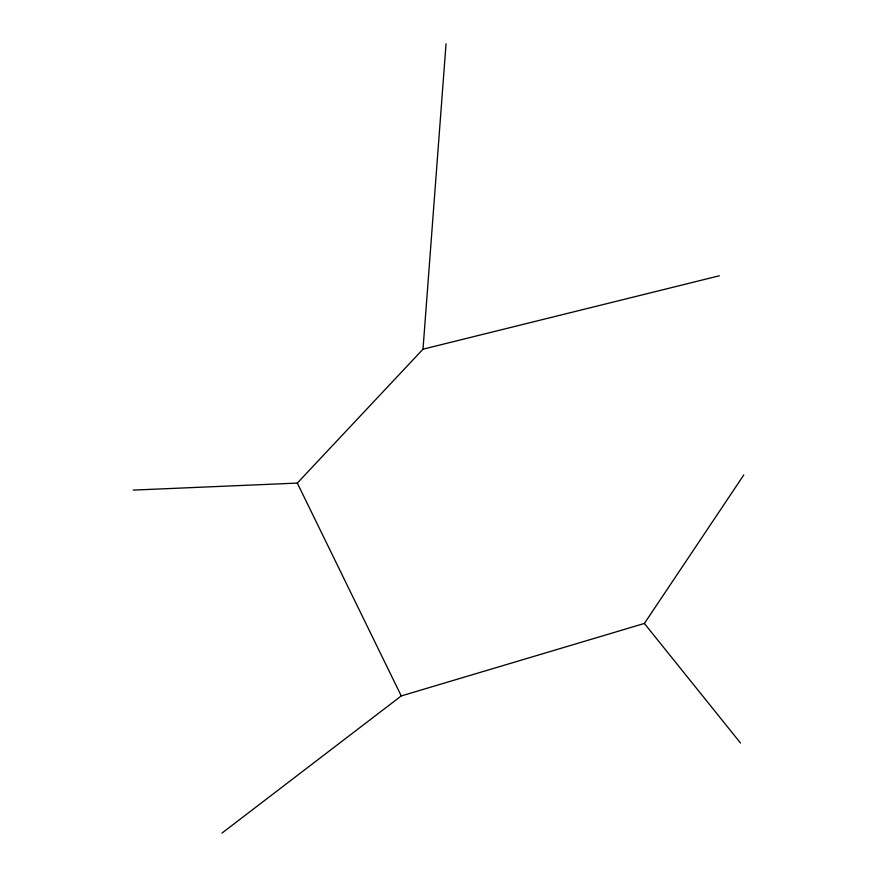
<?xml version="1.0" encoding="UTF-8"?>
<svg xmlns="http://www.w3.org/2000/svg" width="877" height="877" viewBox="0 0 877 877"><rect width="100%" height="100%" fill="white"/><g stroke="black" fill="none" stroke-linecap="round" stroke-linejoin="round"><path stroke-width="1.32" d="M133.194 490.1L297.314 483.084L422.999 349.189L446.042 43.85M221.903 833.15L401.26 695.932L644.376 623.448L743.806 474.961M422.999 349.189L719.326 275.784M644.376 623.448L740.506 743.016M297.314 483.084L401.26 695.932"/></g></svg>
